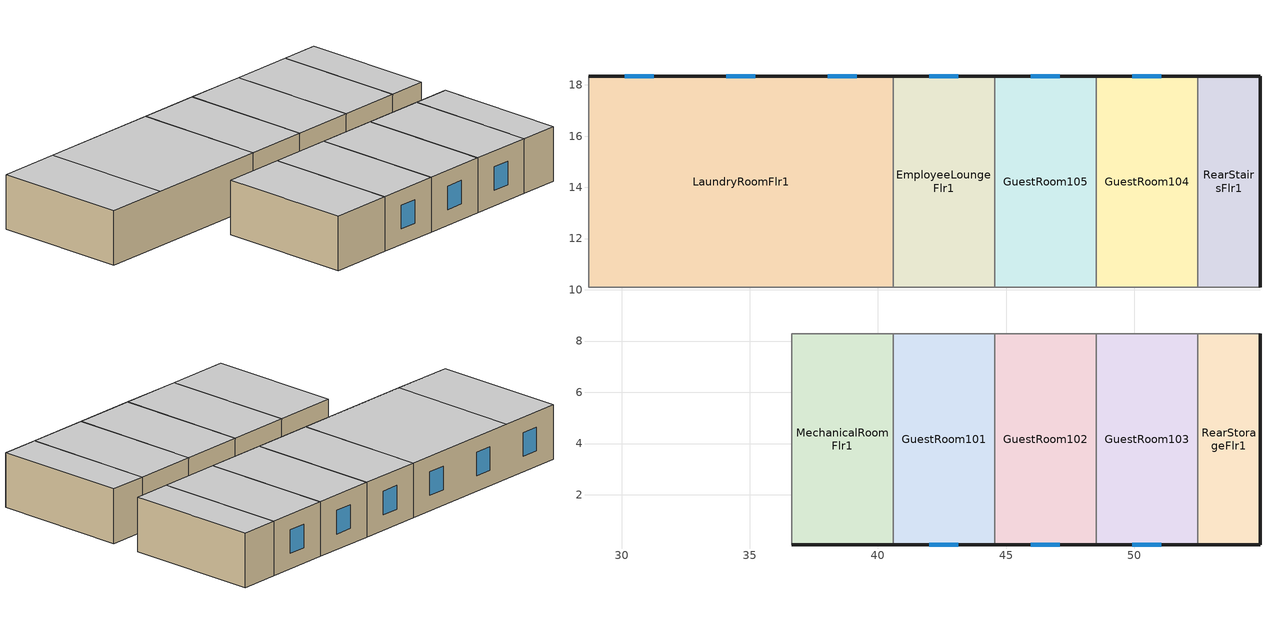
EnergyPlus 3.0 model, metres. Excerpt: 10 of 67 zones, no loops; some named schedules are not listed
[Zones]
RearStairsFlr1
 floor ground (Benchmarks-R_Pre1980_Table 8A-15_Unheated_Ext-slab): 54.91,10.11 52.47,10.11 52.47,18.34 54.91,18.34 z0
 wall outside (Steel-Framed_R-13_Ext-wall): 54.91,10.11 54.91,18.34 52.47,18.34 z0:3.35
 wall to GuestRoom104 (Standard_Int-Wall): 52.47,18.34 52.47,10.11 z0:3.35
 wall to CorridorFlr1 (Standard_Int-Wall): 52.47,10.11 54.91,10.11 z0:3.35
 ceiling to RearStairsFlr2 (INT-FLOOR-UNDERSIDE): 52.47,10.11 54.91,10.11 54.91,18.34 52.47,18.34 z3.35
RearStorageFlr1
 floor ground (Benchmarks-R_Pre1980_Table 8A-15_Unheated_Ext-slab): 54.91,0.05 52.47,0.05 52.47,8.28 54.91,8.28 z0
 wall outside (Steel-Framed_R-13_Ext-wall): 52.47,0.05 54.91,0.05 54.91,8.28 z0:3.35
 wall to CorridorFlr1 (Standard_Int-Wall): 54.91,8.28 52.47,8.28 z0:3.35
 wall to GuestRoom103 (Standard_Int-Wall): 52.47,8.28 52.47,0.05 z0:3.35
 ceiling to RearStorageFlr2 (INT-FLOOR-UNDERSIDE): 52.47,0.05 54.91,0.05 54.91,8.28 52.47,8.28 z3.35
MechanicalRoomFlr1
 floor ground (Benchmarks-R_Pre1980_Table 8A-15_Unheated_Ext-slab): 40.59,0.05 36.62,0.05 36.62,8.28 40.59,8.28 z0
 wall outside (Steel-Framed_R-13_Ext-wall): 36.62,0.05 40.59,0.05 z0:3.35
 wall to CorridorFlr1 (Standard_Int-Wall): 40.59,8.28 36.62,8.28 z0:3.35
 wall to MeetingRoomFlr1 (Standard_Int-Wall): 36.62,8.28 36.62,0.05 z0:3.35
 wall to GuestRoom101 (Standard_Int-Wall): 40.59,0.05 40.59,8.28 z0:3.35
 ceiling to GuestRoom209_212 (INT-FLOOR-UNDERSIDE): 36.62,0.05 40.59,0.05 40.59,8.28 36.62,8.28 z3.35
GuestRoom101
 floor ground (Benchmarks-R_Pre1980_Table 8A-15_Unheated_Ext-slab): 44.55,0.05 40.59,0.05 40.59,8.28 44.55,8.28 z0
 wall outside (Steel-Framed_R-13_Ext-wall): 40.59,0.05 44.55,0.05 z0:3.35
 wall to CorridorFlr1 (Standard_Int-Wall): 44.55,8.28 40.59,8.28 z0:3.35
 wall to GuestRoom102 (Standard_Int-Wall): 44.55,0.05 44.55,8.28 z0:3.35
 window (std_window_UValue_3.237_SHGC_0.25_VT_0.318): 42,0.05 43.14,0.05 z0.95:2.4
 ceiling to GuestRoom209_212 (INT-FLOOR-UNDERSIDE): 40.59,0.05 44.55,0.05 44.55,8.28 40.59,8.28 z3.35
GuestRoom102
 floor ground (Benchmarks-R_Pre1980_Table 8A-15_Unheated_Ext-slab): 48.51,0.05 44.55,0.05 44.55,8.28 48.51,8.28 z0
 wall outside (Steel-Framed_R-13_Ext-wall): 44.55,0.05 48.51,0.05 z0:3.35
 wall to CorridorFlr1 (Standard_Int-Wall): 48.51,8.28 44.55,8.28 z0:3.35
 wall to GuestRoom103 (Standard_Int-Wall): 48.51,0.05 48.51,8.28 z0:3.35
 window (std_window_UValue_3.237_SHGC_0.25_VT_0.318): 45.96,0.05 47.1,0.05 z0.95:2.4
 ceiling to GuestRoom209_212 (INT-FLOOR-UNDERSIDE): 44.55,0.05 48.51,0.05 48.51,8.28 44.55,8.28 z3.35
GuestRoom103
 floor ground (Benchmarks-R_Pre1980_Table 8A-15_Unheated_Ext-slab): 52.47,0.05 48.51,0.05 48.51,8.28 52.47,8.28 z0
 wall outside (Steel-Framed_R-13_Ext-wall): 48.51,0.05 52.47,0.05 z0:3.35
 wall to CorridorFlr1 (Standard_Int-Wall): 52.47,8.28 48.51,8.28 z0:3.35
 window (std_window_UValue_3.237_SHGC_0.25_VT_0.318): 49.92,0.05 51.06,0.05 z0.95:2.4
 ceiling to GuestRoom213 (INT-FLOOR-UNDERSIDE): 48.51,0.05 52.47,0.05 52.47,8.28 48.51,8.28 z3.35
GuestRoom104
 floor ground (Benchmarks-R_Pre1980_Table 8A-15_Unheated_Ext-slab): 52.47,10.11 48.51,10.11 48.51,18.34 52.47,18.34 z0
 wall outside (Steel-Framed_R-13_Ext-wall): 52.47,18.34 48.51,18.34 z0:3.35
 wall to CorridorFlr1 (Standard_Int-Wall): 48.51,10.11 52.47,10.11 z0:3.35
 wall to GuestRoom105 (Standard_Int-Wall): 48.51,18.34 48.51,10.11 z0:3.35
 window (std_window_UValue_3.237_SHGC_0.25_VT_0.318_north): 51.06,18.34 49.92,18.34 z0.95:2.4
 ceiling to GuestRoom214 (INT-FLOOR-UNDERSIDE): 48.51,10.11 52.47,10.11 52.47,18.34 48.51,18.34 z3.35
GuestRoom105
 floor ground (Benchmarks-R_Pre1980_Table 8A-15_Unheated_Ext-slab): 48.51,10.11 44.55,10.11 44.55,18.34 48.51,18.34 z0
 wall outside (Steel-Framed_R-13_Ext-wall): 48.51,18.34 44.55,18.34 z0:3.35
 wall to CorridorFlr1 (Standard_Int-Wall): 44.55,10.11 48.51,10.11 z0:3.35
 wall to EmployeeLoungeFlr1 (Standard_Int-Wall): 44.55,18.34 44.55,10.11 z0:3.35
 window (std_window_UValue_3.237_SHGC_0.25_VT_0.318_north): 47.1,18.34 45.96,18.34 z0.95:2.4
 ceiling to GuestRoom215_218 (INT-FLOOR-UNDERSIDE): 44.55,10.11 48.51,10.11 48.51,18.34 44.55,18.34 z3.35
EmployeeLoungeFlr1
 floor ground (Benchmarks-R_Pre1980_Table 8A-15_Unheated_Ext-slab): 44.55,10.11 40.59,10.11 40.59,18.34 44.55,18.34 z0
 wall outside (Steel-Framed_R-13_Ext-wall): 44.55,18.34 40.59,18.34 z0:3.35
 wall to CorridorFlr1 (Standard_Int-Wall): 40.59,10.11 44.55,10.11 z0:3.35
 wall to LaundryRoomFlr1 (Standard_Int-Wall): 40.59,18.34 40.59,10.11 z0:3.35
 window (std_window_UValue_3.237_SHGC_0.25_VT_0.318_north): 43.14,18.34 42,18.34 z0.95:2.4
 ceiling to GuestRoom215_218 (INT-FLOOR-UNDERSIDE): 40.59,10.11 44.55,10.11 44.55,18.34 40.59,18.34 z3.35
LaundryRoomFlr1
 floor ground (Benchmarks-R_Pre1980_Table 8A-15_Unheated_Ext-slab): 40.59,10.11 28.7,10.11 28.7,18.34 40.59,18.34 z0
 wall outside (Steel-Framed_R-13_Ext-wall): 40.59,18.34 28.7,18.34 z0:3.35
 wall to CorridorFlr1 (Standard_Int-Wall): 28.7,10.11 40.59,10.11 z0:3.35
 wall to ElevatorCoreFlr1 (Standard_Int-Wall): 28.7,18.34 28.7,10.11 z0:3.35
 window (std_window_UValue_3.237_SHGC_0.25_VT_0.318_north): 39.17,18.34 38.04,18.34 / 35.21,18.34 34.07,18.34 / 31.25,18.34 30.11,18.34 z0.95:2.4
 ceiling to GuestRoom215_218 (INT-FLOOR-UNDERSIDE): 32.66,10.11 40.59,10.11 40.59,18.34 32.66,18.34 z3.35
 ceiling to GuestRoom219 (INT-FLOOR-UNDERSIDE): 28.7,10.11 32.66,10.11 32.66,18.34 28.7,18.34 z3.35
[Building]
Benchmark Small Hotel New V1.0_3.0: North Axis=0; Terrain=City; Loads Convergence Tolerance Value=0.04; Temperature Convergence Tolerance Value=0.2; Solar Distribution=FullInteriorAndExterior; Maximum Number of Warmup Days=25
[Site:Location]
LOS_ANGELES_CA_USA TMY2-23174: Latitude {deg}=33.93; Longitude {deg}=-118.4; Time Zone {hr}=-8; Elevation {m}=32
[Site:GroundTemperature:BuildingSurface]
20.07, 20.11, 20.14, 20.17, 20.16, 20.11, 20.06, 20.07, 20.11, 20.17, 20.2, 20.19
[Site:WaterMainsTemperature]
Calculation Method=CORRELATION; Annual Average Outdoor Air Temperature {C}=16.64; Maximum Difference In Monthly Average Outdoor Air Temperatures {deltaC}=6.8
[SizingPeriod:DesignDay] Barometric Pressure {Pa}=100941; Rain Indicator=0; Snow Indicator=0; Day of Month=21; Daylight Saving Time Indicator=0; Humidity Indicating Type=WetBulb
Name | Maximum Dry-Bulb Temperature {C} | Daily Temperature Range {deltaC} | Humidity Indicating Conditions at Maximum Dry-Bulb | Wind Speed {m/s} | Wind Direction {deg} | Sky Clearness | Month | Day Type
LOS_ANGELES Ann Htg 99.6% Condns DB | 6.6 | 0 | 6.6 | 2.5 | 80 | 0 | 1 | WinterDesignDay
LOS_ANGELES Ann Clg .4% Condns DB=>MWB | 29 | 6 | 17.9 | 4.2 | 250 | 1 | 8 | SummerDesignDay
[WindowMaterial:Glazing]
Theoretical Glass [68]: Optical Data Type=SpectralAverage; Thickness=0.003; Solar Transmittance at Normal Incidence=0.2442; Front Side Solar Reflectance at Normal Incidence=0.7058; Back Side Solar Reflectance at Normal Incidence=0.7058; Visible Transmittance at Normal Incidence=0.3192; Front Side Visible Reflectance at Normal Incidence=0.6308; Back Side Visible Reflectance at Normal Incidence=0.6308; Infrared Transmittance at Normal Incidence=0; Front Side Infrared Hemispherical Emissivity=0.9; Back Side Infrared Hemispherical Emissivity=0.9; Conductivity=0.0199; Dirt Correction Factor for Solar and Visible Transmittance=1; Solar Diffusing=No
[Material] Thermal Absorptance=0.9
Name | Roughness | Thickness | Conductivity | Density | Specific Heat | Solar Absorptance | Visible Absorptance | Thickness {m} | Conductivity {W/m-K} | Density {kg/m3} | Specific Heat {J/kg-K}
GP01 1/2 GYPSUM | Smooth | 0.0127 | 0.16 | 800 | 1090 | 0.7 | 0.5
Wall Insulation [1] | MediumRough | 0.0373 | 0.045 | 265 | 836.8 | 0.7 | 0.7
1/2IN Gypsum | Smooth | 0.0127 | 0.16 | 784.9 | 830 | 0.92 | 0.92
MAT-CC05 8 HW CONCRETE | Rough | 0.2032 | 1.311 | 2240 | 836.8 | 0.7 | 0.7
Std Wood 6inch | MediumSmooth |  |  |  |  | 0.7 | 0.7 | 0.15 | 0.12 | 540 | 1210
Std MAT-CC05 4  MW CONCRETE | Rough |  |  |  |  | 0.7 | 0.2 | 0.1 | 0.858 | 1968 | 836.8
[Material:NoMass] Thermal Absorptance=0.9; Solar Absorptance=0.7
Name | Roughness | Thermal Resistance {(m2-K)/W} | Visible Absorptance | Thermal Resistance {m2-K/W}
MAT-SHEATH | Rough | 0.3626 | 0.7
CP02 CARPET PAD | VeryRough | 0.2165 | 0.8
Std CP02 CARPET PAD | VeryRough |  | 0.8 | 0.21648
[Construction]
InteriorFurnishings: Std Wood 6inch
INT-FLOOR-UNDERSIDE: Std CP02 CARPET PAD, Std MAT-CC05 4  MW CONCRETE
std_window_UValue_3.237_SHGC_0.25_VT_0.318; std_window_UValue_3.237_SHGC_0.25_VT_0.318_north: Theoretical Glass [68]
Standard_Int-Wall: GP01 1/2 GYPSUM, GP01 1/2 GYPSUM
Steel-Framed_R-13_Ext-wall: MAT-SHEATH, Wall Insulation [1], 1/2IN Gypsum
Benchmarks-R_Pre1980_Table 8A-15_Unheated_Ext-slab: MAT-CC05 8 HW CONCRETE, CP02 CARPET PAD
[ComponentCost:LineItem] Line Item Type=Lights; Cost per Unit of Output Capacity=1
Name | Item
LIGHTING EQUIP:RearStairsFlr1 | RearStairsFlr1
LIGHTING EQUIP:RearStorageFlr1 | RearStorageFlr1
[Zone] Type=1; Multiplier=1; Ceiling Height=-9999; Part of Total Floor Area=Yes
Name | Volume
RearStairsFlr1 | 67.2974
RearStorageFlr1 | 67.3023
MechanicalRoomFlr1; GuestRoom101; GuestRoom102; GuestRoom103 | 109.3393
GuestRoom104; GuestRoom105; EmployeeLoungeFlr1 | 109.3313
LaundryRoomFlr1 | 327.994
[InternalMass] Construction=InteriorFurnishings
Name | Zone | Surface Area
RearStairsFlr1_InternalMass_1 | RearStairsFlr1 | 40.144
RearStorageFlr1_InternalMass_1 | RearStorageFlr1 | 40.1469
MechanicalRoomFlr1_InternalMass_1 | MechanicalRoomFlr1 | 65.2227
GuestRoom101_InternalMass_1 | GuestRoom101 | 65.2227
GuestRoom102_InternalMass_1 | GuestRoom102 | 65.2227
GuestRoom103_InternalMass_1 | GuestRoom103 | 65.2227
GuestRoom104_InternalMass_1 | GuestRoom104 | 65.2179
GuestRoom105_InternalMass_1 | GuestRoom105 | 65.2179
EmployeeLoungeFlr1_InternalMass_1 | EmployeeLoungeFlr1 | 65.2179
LaundryRoomFlr1_InternalMass_1 | LaundryRoomFlr1 | 195.6538
[Lights] Design Level Calculation Method=LightingLevel; Return Air Fraction=0; Fraction Radiant=0.7; Fraction Visible=0.2; Fraction Replaceable=1; Return Air Fraction is Calculated from Plenum Temperature=No
Name | Zone | Schedule | Design Level {W}
RearStairsFlr1_Lights | RearStairsFlr1 | Corridor_Ltg_Sch | 129.6651
RearStorageFlr1_Lights | RearStorageFlr1 | Storage_Ltg_Sch | 172.6317
MechanicalRoomFlr1_Lights | MechanicalRoomFlr1 | BLDG_LIGHT_SCH | 526.9993
GuestRoom101_Lights | GuestRoom101 | GuestRoom_Ltg_Sch_Base | 877.2452
GuestRoom102_Lights | GuestRoom102 | GuestRoom_Ltg_Sch_Base | 877.2452
GuestRoom103_Lights | GuestRoom103 | GuestRoom_Ltg_Sch_Base | 877.2452
GuestRoom104_Lights | GuestRoom104 | GuestRoom_Ltg_Sch_Base | 877.1812
GuestRoom105_Lights | GuestRoom105 | GuestRoom_Ltg_Sch_Base | 877.1812
EmployeeLoungeFlr1_Lights | EmployeeLoungeFlr1 | EmployeeLounge_Ltg_Sch | 420.6557
LaundryRoomFlr1_Lights | LaundryRoomFlr1 | LaundryRoom_Ltg_Sch | 733.7018
[Sizing:Zone]
RearStairsFlr1: Zone Cooling Design Supply Air Temperature {C}=14; Zone Heating Design Supply Air Temperature {C}=40; Zone Cooling Design Supply Air Humidity Ratio {kg-H20/kg-air}=0.0085; Zone Heating Design Supply Air Humidity Ratio {kg-H20/kg-air}=0.008; Outdoor Air Method=Flow/Zone; Outside Air Flow per Zone Floor Area=0; Outside Air Flow per Zone {m3/s}=0; Zone Sizing Factor=0; Cooling Design Air Flow Method {Flow/Zone | DesignDay}=DesignDay; Cooling Design Air Flow Rate=0; Cooling Minimum Air Flow=0; Cooling Minimum Air Flow Fraction=0; Heating Design Air Flow Method {Flow/Zone | DesignDay}=DesignDay; Heating Design Air Flow Rate=0
[ZoneControl:Thermostat]
RearStairsFlr1 Thermostat: Zone=RearStairsFlr1; Control Type Schedule=Dual Zone Control Type Sched; Control 1=RearStairsFlr1 DualSPSched
[ThermostatSetpoint:DualSetpoint]
RearStairsFlr1 DualSPSched: Heating Setpoint Temperature Schedule=HtgSetP_Sch; Cooling Setpoint Temperature Schedule=ClgSetP_Sch
[Zone equipment]
RearStairsFlr1: RearStairsFlr1 Unit Heater
[ZoneInfiltration] Schedule=INFIL_SCH; Design Volume Flow Rate Calculation Method=Flow/Zone; Constant Term Coefficient=1; Temperature Term Coefficient=0; Velocity Term Coefficient=0; Velocity Squared Term Coefficient=0
Name | Zone | Design Flow Rate {m3/s}
GuestRoom103_Infiltration | GuestRoom103 | 0.0014
GuestRoom104_Infiltration | GuestRoom104 | 0.0014
GuestRoom105_Infiltration | GuestRoom105 | 0.0014
EmployeeLoungeFlr1_Infiltration | EmployeeLoungeFlr1 | 0.0007
[People] Number of People Calculation Method=People; Fraction Radiant=0.3; User Specified Sensible Fraction=AUTOCALCULATE; Activity Level Schedule=ACTIVITY_SCH; Enable ASHRAE 55 Comfort Warnings=No; MRT Calculation=ZoneAveraged; Work Efficiency Schedule=WORK_EFF_SCH; Clothing Schedule=CLOTHING_SCH; Air Velocity Schedule=AIR_VELO_SCH; Thermal Comfort Report=FANGER
Name | Zone | Schedule | Number of People
GuestRoom101 | GuestRoom101 | GuestRoom_Occ_Sch | 1.5
GuestRoom102 | GuestRoom102 | GuestRoom_Occ_Sch | 1.5
GuestRoom103 | GuestRoom103 | GuestRoom_Occ_Sch | 1.5
GuestRoom104 | GuestRoom104 | GuestRoom_Occ_Sch | 1.5
GuestRoom105 | GuestRoom105 | GuestRoom_Occ_Sch | 1.5
EmployeeLoungeFlr1 | EmployeeLoungeFlr1 | EmployeeLounge_Occ_Sch | 11
LaundryRoomFlr1 | LaundryRoomFlr1 | LaundryRoom_Occ_Sch | 11
[ElectricEquipment] Design Level Calculation Method=EquipmentLevel; Fraction Latent=0
Name | Zone | Schedule | Design Level {W} | Fraction Radiant | Fraction Lost
GuestRoom101_PlugMisc_Equip | GuestRoom101 | GuestRoom_Eqp_Sch | 466.3422 | 0.5 | 0
GuestRoom102_PlugMisc_Equip | GuestRoom102 | GuestRoom_Eqp_Sch | 466.3422 | 0.5 | 0
GuestRoom103_PlugMisc_Equip | GuestRoom103 | GuestRoom_Eqp_Sch | 466.3422 | 0.5 | 0
GuestRoom104_PlugMisc_Equip | GuestRoom104 | GuestRoom_Eqp_Sch | 466.3082 | 0.5 | 0
GuestRoom105_PlugMisc_Equip | GuestRoom105 | GuestRoom_Eqp_Sch | 466.3082 | 0.5 | 0
EmployeeLoungeFlr1_PlugMisc_Equip | EmployeeLoungeFlr1 | EmployeeLounge_Eqp_Sch | 2516 | 0.5 | 0
LaundryRoomFlr1_LaundryWashers_Equip | LaundryRoomFlr1 | LaundryRoom_Eqp_Elec_Sch | 2709.08 | 0.2 | 0
LaundryRoomFlr1_LaundryDryers_Equip | LaundryRoomFlr1 | LaundryRoom_Eqp_Gas_Sch | 40096 | 0.2 | 0.5
[Exterior:Lights]
Exterior Facade Lighting: Schedule=ALWAYS_ON; Design Level=2400.01; Control Option=AstronomicalClock
[UtilityCost:Charge:Simple]
Name | Charge Variable | Tariff | Source Variable | Season | Category Variable | Cost per Unit Value or Variable
 | FacilitiesDemandCharge | SCE_TOU-8_GeneralServiceLarge | TotalDemand | Annual | DemandCharges | 6.35
 | SummerTOUOnPeakDemandCharge | SCE_TOU-8_GeneralServiceLarge | PeakDemand | Summer | DemandCharges | 8.84
 | SummerTOUMidPeakDemandCharge | SCE_TOU-8_GeneralServiceLarge | MidPeakDemand | Summer | DemandCharges | 0.76
 | TransformerDemandCharge | SCE_TOU-8_GeneralServiceLarge | TotalDemand | Annual | DemandCharges | 1
 | PowerFactorDemandCharge | SCE_TOU-8_GeneralServiceLarge | TotalDemand | Annual | DemandCharges | 0.23
 | TaxofEightPercent | SCE_TOU-8_GeneralServiceLarge | SubTotal | Annual | Taxes | 0.08
 | AnnualDeliveryEnergyCharge | SCE_GS-2_GeneralService | totalEnergy | Annual | EnergyCharges | 0.0189
 | AnnualFacilityDemandURGCharge | SCE_GS-2_GeneralService | totalDemand | Annual | DemandCharges | 0.77
 | AnnualFacilityDemandDelivCharge | SCE_GS-2_GeneralService | totalDemand | Annual | DemandCharges | 5.44
 | SummerTimeRelatedDemandCharge | SCE_GS-2_GeneralService | totalDemand | Summer | DemandCharges | 1.87
 | SummerTimeDemandDelivCharge | SCE_GS-2_GeneralService | totalDemand | Summer | DemandCharges | 7.04
 | TaxofEightPercent | SCE_GS-2_GeneralService | SubTotal | Annual | Taxes | 0.08
 | SummerEnergyCharge | SCE_GS-1_GeneralService | totalEnergy | Summer | EnergyCharges | 0.0808
 | WinterEnergyCharge | SCE_GS-1_GeneralService | totalEnergy | Winter | EnergyCharges | 0.0351
 | AnnualDeliveryEnergyCharge | SCE_GS-1_GeneralService | totalEnergy | Annual | EnergyCharges | 0.0694
 | taxofEightPercent | SCE_GS-1_GeneralService | SubTotal | Summer | Taxes | 0.08
 | MonthlyRateGasCharge | CA_EIAMonthlyRateGas | totalEnergy | Annual | EnergyCharges | CA_MonthlyGasRates
 | TaxofEightPercent | CA_EIAMonthlyRateGas | SubTotal | Annual | Taxes | 0.08
[UtilityCost:Qualify] Variable=TotalDemand; Season=Annual; Threshold Test=Count
Name | Tariff | Qualify Type | Threshold Value or Variable | Number of Months
MinDemand500kw | SCE_TOU-8_GeneralServiceLarge | Minimum | 500 | 12
MaxDemand500kw | SCE_GS-2_GeneralService | Maximum | 500 | 1
MinDemand20kw | SCE_GS-2_GeneralService | Minimum | 20 | 12
MaxDemand20kw | SCE_GS-1_GeneralService | Maximum | 20 | 1
[UtilityCost:Charge:Block]
Charge Variable=AnnualUtilityRetained; Tariff=SCE_GS-2_GeneralService; Source Variable=TotalEnergy; Season=Annual; Category Variable=EnergyCharges; Block Size Multiplier Value or Variable=totalDemand; Block Size 1 Value or Variable=300; Block 1 Cost per Unit Value or Variable=0.0694; Block Size 2 Value or Variable=remaining; Block 2 Cost per Unit Value or Variable=0.0791
[UtilityCost:Variable]
CA_MonthlyGasRates: Tariff=CA_EIAMonthlyRateGas; January Value=9.37; February Value=8.88; March Value=8.2; April Value=7.29; May Value=7.82; June Value=8.26; July Value=8.23; August Value=8.21; September Value=7.9; October Value=8.09; November Value=7.64; December Value=8.43
[Schedule:Compact]
BLDG_LIGHT_SCH: Through: 12/31, For: Weekdays, Until: 01:00, 0.2, Until: 02:00, 0.15, Until: 05:00, 0.1, Until: 06:00, 0.2, Until: 07:00, 0.4, Until: 08:00, 0.5, Until: 10:00, 0.4, Until: 18:00, 0.25, Until: 19:00, 0.6, Until: 20:00, 0.8, Until: 21:00, 0.9, Until: 22:00, 0.8, Until: 23:00, 0.6, Until: 24:00, 0.3, For: Saturday, Until: 02:00, 0.2, Until: 06:00, 0.1, Until: 08:00, 0.3, Until: 10:00, 0.4, Until: 11:00, 0.3, Until: 18:00, 0.25, Until: 19:00, 0.6, Until: 22:00, 0.7, Until: 23:00, 0.6, Until: 24:00, 0.3, For: SummerDesignDay, Until: 24:00, 1, For: WinterDesignDay, Until: 24:00, 0, For: Sunday Holidays AllOtherDays, Until: 02:00, 0.3, Until: 06:00, 0.2, Until: 07:00, 0.3, Until: 09:00, 0.4, Until: 13:00, 0.3, Until: 18:00, 0.2, Until: 19:00, 0.5, Until: 20:00, 0.7, Until: 21:00, 0.8, Until: 22:00, 0.6, Until: 23:00, 0.5, Until: 24:00, 0.3
INFIL_SCH; WORK_EFF_SCH: Through: 12/31, For: AllDays, Until: 24:00, 0
ACTIVITY_SCH: Through: 12/31, For: AllDays, Until: 24:00, 120
AIR_VELO_SCH: Through: 12/31, For: AllDays, Until: 24:00, 0.2
CLOTHING_SCH: Through: 04/30, For: AllDays, Until: 24:00, 1, Through: 09/30, For: AllDays, Until: 24:00, 0.5, Through: 12/31, For: AllDays, Until: 24:00, 1
[SCHEDULE:COMPACT]
GuestRoom_Ltg_Sch_Base: Fraction, Through: 12/31, For: Weekdays, Until: 01:00, 0.22, Until: 02:00, 0.17, Until: 05:00, 0.11, Until: 06:00, 0.22, Until: 07:00, 0.44, Until: 08:00, 0.56, Until: 10:00, 0.44, Until: 18:00, 0.28, Until: 19:00, 0.67, Until: 20:00, 0.89, Until: 21:00, 1, Until: 22:00, 0.89, Until: 23:00, 0.67, Until: 24:00, 0.33, For: Saturday Sunday Holidays, Until: 02:00, 0.26, Until: 06:00, 0.11, Until: 08:00, 0.41, Until: 10:00, 0.56, Until: 11:00, 0.41, Until: 18:00, 0.33, Until: 19:00, 0.85, Until: 22:00, 1, Until: 23:00, 0.85, Until: 24:00, 0.41, For: WinterDesignDay, Until: 24:00, 0, For: SummerDesignDay CustomDay1 CustomDay2, Until: 24:00, 1
EmployeeLounge_Ltg_Sch: Fraction, Through: 12/31, For: Weekdays, Until: 05:00, 0.05, Until: 06:00, 0.15, Until: 07:00, 0.4, Until: 08:00, 0.5, Until: 18:00, 1, Until: 19:00, 0.5, Until: 20:00, 0.4, Until: 22:00, 0.15, Until: 24:00, 0.05, For: Saturday Sunday Holidays, Until: 05:00, 0.05, Until: 06:00, 0.15, Until: 07:00, 0.3, Until: 08:00, 0.4, Until: 18:00, 0.6, Until: 19:00, 0.4, Until: 20:00, 0.3, Until: 22:00, 0.15, Until: 24:00, 0.05, For: WinterDesignDay, Until: 24:00, 0, For: SummerDesignDay CustomDay1 CustomDay2, Until: 24:00, 1
Storage_Ltg_Sch: Fraction, Through: 12/31, For: Weekdays, Until: 07:00, 0.1, Until: 08:00, 0.2, Until: 18:00, 0.4, Until: 22:00, 0.2, Until: 24:00, 0.1, For: Saturday Sunday Holidays, Until: 07:00, 0.1, Until: 08:00, 0.2, Until: 18:00, 0.4, Until: 22:00, 0.2, Until: 24:00, 0.1, For: WinterDesignDay, Until: 24:00, 0, For: SummerDesignDay CustomDay1 CustomDay2, Until: 24:00, 1
LaundryRoom_Ltg_Sch: Fraction, Through: 12/31, For: AllDays, Until: 08:00, 0, Until: 17:00, 1, Until: 24:00, 0
Corridor_Ltg_Sch: On/Off, Through: 12/31, For: AllDays, Until: 24:00, 1
GuestRoom_Occ_Sch: Fraction, Through: 12/31, For: Weekdays, Until: 06:00, 1, Until: 07:00, 0.77, Until: 09:00, 0.43, Until: 15:00, 0.2, Until: 16:00, 0.31, Until: 19:00, 0.54, Until: 21:00, 0.77, Until: 22:00, 0.89, Until: 24:00, 1, For: Saturday Sunday Holidays, Until: 06:00, 1, Until: 07:00, 0.77, Until: 09:00, 0.53, Until: 17:00, 0.3, Until: 18:00, 0.53, Until: 19:00, 0.54, Until: 21:00, 0.65, Until: 24:00, 0.77, For: WinterDesignDay, Until: 24:00, 0, For: SummerDesignDay CustomDay1 CustomDay2, Until: 24:00, 1
EmployeeLounge_Occ_Sch: Fraction, Through: 12/31, For: Weekdays, Until: 05:00, 0, Until: 07:00, 0.1, Until: 12:00, 0.2, Until: 13:00, 0.7, Until: 18:00, 0.2, Until: 20:00, 0.1, Until: 24:00, 0, For: Saturday Sunday Holidays, Until: 05:00, 0, Until: 08:00, 0.05, Until: 12:00, 0.1, Until: 13:00, 0.2, Until: 18:00, 0.1, Until: 20:00, 0.05, Until: 24:00, 0, For: WinterDesignDay, Until: 24:00, 0, For: SummerDesignDay CustomDay1 CustomDay2, Until: 24:00, 1
